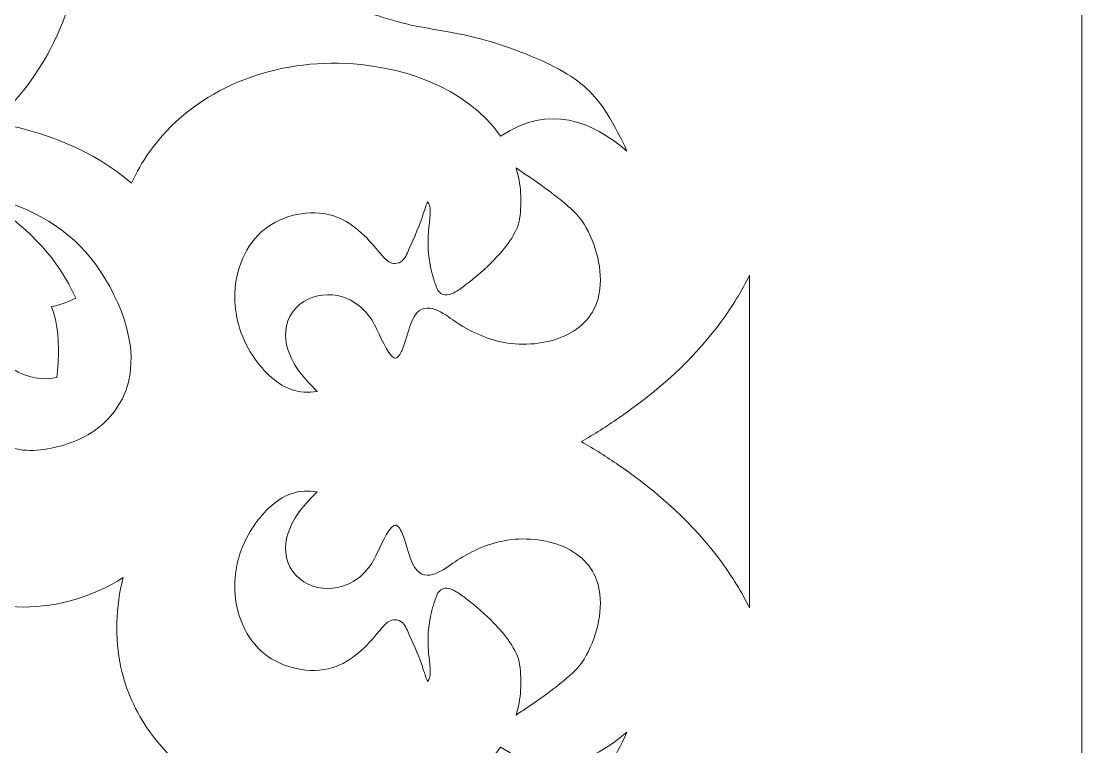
# Model space of a CAD drawing. Header units: centimetres. Extents: x -30.6 to 32.1, y -25.7 to 17.6.
# Drawn here: x -4.272 to 0.208, y -16.37 to -13.302 of the extents above; entities that cross this region are included whole.
import ezdxf

# ---------------------------------------------------------------- set-up
doc = ezdxf.new("R2010")
doc.units = ezdxf.units.CM
doc.header["$MEASUREMENT"] = 0
doc.layers.add('layer 1', color=7, linetype='Continuous')

msp = doc.modelspace()

# ---------------------------------------------------------------- linework, layer by layer
at = {"layer": 'layer 1', "color": 19, "lineweight": 20}
for points, knots in [([(-14.09796, -4.65359), (-14.09796, -4.65359), (-0.48589, -4.65359), (-0.48589, -4.65359), (-0.48589, -4.65359), (-0.10421, -4.65359), (0.20807, -4.96587), (0.20807, -5.34755), (0.20807, -5.34755), (0.20807, -5.34755), (0.20807, -24.95963), (0.20807, -24.95963), (0.20807, -24.95963), (0.20807, -25.34131), (-0.10421, -25.65359), (-0.48589, -25.65359), (-0.48589, -25.65359), (-0.48589, -25.65359), (-14.09796, -25.65359), (-14.09796, -25.65359), (-14.09796, -25.65359), (-14.47964, -25.65359), (-14.79192, -25.34131), (-14.79192, -24.95963), (-14.79192, -24.95963), (-14.79192, -24.95963), (-14.79192, -5.34755), (-14.79192, -5.34755), (-14.79192, -5.34755), (-14.79192, -4.96587), (-14.47964, -4.65359), (-14.09796, -4.65359)], [0, 0, 0, 0, 0.1111111, 0.1111111, 0.1111111, 0.1111111, 0.2222222, 0.2222222, 0.2222222, 0.2222222, 0.3333333, 0.3333333, 0.3333333, 0.3333333, 0.4444444, 0.4444444, 0.4444444, 0.4444444, 0.5555556, 0.5555556, 0.5555556, 0.5555556, 0.6666667, 0.6666667, 0.6666667, 0.6666667, 0.7777778, 0.7777778, 0.7777778, 0.7777778, 1, 1, 1, 1]), ([(-4.06129, -12.84979), (-4.02599, -12.99712), (-4.0391, -13.1514), (-4.09536, -13.30192), (-4.09536, -13.30192), (-4.15508, -13.46169), (-4.26225, -13.61479), (-4.38799, -13.73121), (-4.38799, -13.73121), (-4.17402, -13.76747), (-3.96833, -13.84808), (-3.80567, -13.98705), (-3.80567, -13.98705), (-3.7854, -13.94092), (-3.76025, -13.89667), (-3.73031, -13.85485), (-3.73031, -13.85485), (-3.55144, -13.60481), (-3.25081, -13.47572), (-2.93351, -13.48007), (-2.93351, -13.48007), (-2.67821, -13.48355), (-2.39134, -13.58013), (-2.24745, -13.78827), (-2.24745, -13.78827), (-2.24666, -13.78775), (-2.24586, -13.78721), (-2.24505, -13.78667), (-2.24505, -13.78667), (-2.042, -13.65401), (-1.86279, -13.72346), (-1.71312, -13.85179), (-1.71312, -13.85179), (-1.73815, -13.79746), (-1.76542, -13.74379), (-1.79671, -13.69424), (-1.79671, -13.69424), (-1.85036, -13.60926), (-1.90759, -13.55671), (-1.99859, -13.50687), (-1.99859, -13.50687), (-2.09771, -13.4526), (-2.22218, -13.40676), (-2.33259, -13.37699), (-2.33259, -13.37699), (-2.42405, -13.35237), (-2.51201, -13.3411), (-2.60411, -13.32304), (-2.60411, -13.32304), (-2.65865, -13.31234), (-2.71038, -13.29794), (-2.76277, -13.28052), (-2.76277, -13.28052), (-2.7836, -13.27361), (-2.80406, -13.2665), (-2.81005, -13.24352), (-2.81005, -13.24352), (-2.81565, -13.22204), (-2.80327, -13.20771), (-2.78949, -13.19305), (-2.78949, -13.19305), (-2.75516, -13.1566), (-2.72, -13.12691), (-2.67342, -13.10429), (-2.67342, -13.10429), (-2.62451, -13.08057), (-2.56751, -13.0663), (-2.51356, -13.05463), (-2.51356, -13.05463), (-2.62174, -12.85992), (-3.03963, -12.83604), (-3.22464, -12.91853), (-3.22464, -12.91853), (-3.24923, -12.92947), (-3.27782, -12.94465), (-3.30394, -12.92721), (-3.30394, -12.92721), (-3.32593, -12.91251), (-3.32467, -12.88969), (-3.32357, -12.86765), (-3.32357, -12.86765), (-3.32059, -12.80758), (-3.30743, -12.75484), (-3.28592, -12.70904), (-3.28592, -12.70904), (-3.30956, -12.72983), (-3.33488, -12.74877), (-3.36189, -12.76515), (-3.36189, -12.76515), (-3.61687, -12.90879), (-3.85742, -12.92141), (-4.06129, -12.84979)], [0, 0, 0, 0, 0.0416667, 0.0416667, 0.0416667, 0.0416667, 0.0833333, 0.0833333, 0.0833333, 0.0833333, 0.125, 0.125, 0.125, 0.125, 0.1666667, 0.1666667, 0.1666667, 0.1666667, 0.2083333, 0.2083333, 0.2083333, 0.2083333, 0.25, 0.25, 0.25, 0.25, 0.2916667, 0.2916667, 0.2916667, 0.2916667, 0.3333333, 0.3333333, 0.3333333, 0.3333333, 0.375, 0.375, 0.375, 0.375, 0.4166667, 0.4166667, 0.4166667, 0.4166667, 0.4583333, 0.4583333, 0.4583333, 0.4583333, 0.5, 0.5, 0.5, 0.5, 0.5416667, 0.5416667, 0.5416667, 0.5416667, 0.5833333, 0.5833333, 0.5833333, 0.5833333, 0.625, 0.625, 0.625, 0.625, 0.6666667, 0.6666667, 0.6666667, 0.6666667, 0.7083333, 0.7083333, 0.7083333, 0.7083333, 0.75, 0.75, 0.75, 0.75, 0.7916667, 0.7916667, 0.7916667, 0.7916667, 0.8333333, 0.8333333, 0.8333333, 0.8333333, 0.875, 0.875, 0.875, 0.875, 0.9166667, 0.9166667, 0.9166667, 0.9166667, 1, 1, 1, 1]), ([(-2.18171, -13.92289), (-2.16585, -13.9342), (-2.14929, -13.94507), (-2.13425, -13.95543), (-2.13425, -13.95543), (-2.09617, -13.98161), (-2.05821, -14.00795), (-2.02163, -14.03595), (-2.02163, -14.03595), (-1.97967, -14.06803), (-1.92077, -14.11573), (-1.89418, -14.16019), (-1.89418, -14.16019), (-1.84399, -14.24421), (-1.81293, -14.35644), (-1.83021, -14.45265), (-1.83021, -14.45265), (-1.84424, -14.53077), (-1.89071, -14.59076), (-1.96497, -14.62773), (-1.96497, -14.62773), (-2.03906, -14.66461), (-2.13507, -14.67565), (-2.21752, -14.66333), (-2.21752, -14.66333), (-2.29442, -14.65185), (-2.36677, -14.61913), (-2.43041, -14.57796), (-2.43041, -14.57796), (-2.47502, -14.5491), (-2.54719, -14.48237), (-2.59978, -14.53422), (-2.59978, -14.53422), (-2.63363, -14.56761), (-2.6428, -14.65155), (-2.66454, -14.69661), (-2.66454, -14.69661), (-2.66878, -14.70537), (-2.68347, -14.73428), (-2.69842, -14.72544), (-2.69842, -14.72544), (-2.72276, -14.71109), (-2.76155, -14.62228), (-2.77385, -14.59677), (-2.77385, -14.59677), (-2.80195, -14.53846), (-2.8491, -14.48867), (-2.91529, -14.46809), (-2.91529, -14.46809), (-2.96951, -14.45122), (-3.03007, -14.45731), (-3.07782, -14.48723), (-3.07782, -14.48723), (-3.13033, -14.52011), (-3.15702, -14.57447), (-3.15545, -14.63302), (-3.15545, -14.63302), (-3.15337, -14.71129), (-3.10352, -14.78424), (-3.04881, -14.84024), (-3.04881, -14.84024), (-3.03984, -14.84945), (-3.03106, -14.85863), (-3.02255, -14.86799), (-3.02255, -14.86799), (-3.05932, -14.87269), (-3.09545, -14.87234), (-3.13198, -14.85943), (-3.13198, -14.85943), (-3.19982, -14.83547), (-3.2588, -14.77127), (-3.29536, -14.71471), (-3.29536, -14.71471), (-3.34635, -14.63586), (-3.37417, -14.54379), (-3.36979, -14.45135), (-3.36979, -14.45135), (-3.36518, -14.35443), (-3.32534, -14.24691), (-3.24484, -14.18248), (-3.24484, -14.18248), (-3.1698, -14.12241), (-3.05154, -14.09535), (-2.95698, -14.12421), (-2.95698, -14.12421), (-2.87462, -14.14932), (-2.81271, -14.21491), (-2.76105, -14.27691), (-2.76105, -14.27691), (-2.75269, -14.28697), (-2.74411, -14.29771), (-2.73484, -14.307), (-2.73484, -14.307), (-2.72157, -14.3203), (-2.70528, -14.32955), (-2.68486, -14.32582), (-2.68486, -14.32582), (-2.65913, -14.32114), (-2.64995, -14.30119), (-2.64094, -14.28133), (-2.64094, -14.28133), (-2.61897, -14.2328), (-2.59673, -14.1834), (-2.57888, -14.13343), (-2.57888, -14.13343), (-2.57524, -14.12323), (-2.56379, -14.08494), (-2.55566, -14.06621), (-2.55566, -14.06621), (-2.55171, -14.07052), (-2.5485, -14.07644), (-2.54727, -14.08021), (-2.54727, -14.08021), (-2.539, -14.10523), (-2.55018, -14.16652), (-2.55222, -14.19443), (-2.55222, -14.19443), (-2.55571, -14.24276), (-2.55275, -14.29372), (-2.54308, -14.34134), (-2.54308, -14.34134), (-2.53652, -14.37362), (-2.52675, -14.40329), (-2.51507, -14.43413), (-2.51507, -14.43413), (-2.5133, -14.43878), (-2.5106, -14.44309), (-2.50712, -14.4468), (-2.50712, -14.4468), (-2.48656, -14.46862), (-2.45966, -14.45968), (-2.43833, -14.44716), (-2.43833, -14.44716), (-2.42275, -14.43806), (-2.40756, -14.42711), (-2.39326, -14.41635), (-2.39326, -14.41635), (-2.35154, -14.38497), (-2.31112, -14.34929), (-2.27517, -14.31217), (-2.27517, -14.31217), (-2.23107, -14.26664), (-2.17562, -14.19998), (-2.16661, -14.1375), (-2.16661, -14.1375), (-2.15603, -14.06408), (-2.16065, -13.99181), (-2.18171, -13.92289)], [0, 0, 0, 0, 0.0263158, 0.0263158, 0.0263158, 0.0263158, 0.0526316, 0.0526316, 0.0526316, 0.0526316, 0.0789474, 0.0789474, 0.0789474, 0.0789474, 0.1052632, 0.1052632, 0.1052632, 0.1052632, 0.1315789, 0.1315789, 0.1315789, 0.1315789, 0.1578947, 0.1578947, 0.1578947, 0.1578947, 0.1842105, 0.1842105, 0.1842105, 0.1842105, 0.2105263, 0.2105263, 0.2105263, 0.2105263, 0.2368421, 0.2368421, 0.2368421, 0.2368421, 0.2631579, 0.2631579, 0.2631579, 0.2631579, 0.2894737, 0.2894737, 0.2894737, 0.2894737, 0.3157895, 0.3157895, 0.3157895, 0.3157895, 0.3421053, 0.3421053, 0.3421053, 0.3421053, 0.3684211, 0.3684211, 0.3684211, 0.3684211, 0.3947368, 0.3947368, 0.3947368, 0.3947368, 0.4210526, 0.4210526, 0.4210526, 0.4210526, 0.4473684, 0.4473684, 0.4473684, 0.4473684, 0.4736842, 0.4736842, 0.4736842, 0.4736842, 0.5, 0.5, 0.5, 0.5, 0.5263158, 0.5263158, 0.5263158, 0.5263158, 0.5526316, 0.5526316, 0.5526316, 0.5526316, 0.5789474, 0.5789474, 0.5789474, 0.5789474, 0.6052632, 0.6052632, 0.6052632, 0.6052632, 0.6315789, 0.6315789, 0.6315789, 0.6315789, 0.6578947, 0.6578947, 0.6578947, 0.6578947, 0.6842105, 0.6842105, 0.6842105, 0.6842105, 0.7105263, 0.7105263, 0.7105263, 0.7105263, 0.7368421, 0.7368421, 0.7368421, 0.7368421, 0.7631579, 0.7631579, 0.7631579, 0.7631579, 0.7894737, 0.7894737, 0.7894737, 0.7894737, 0.8157895, 0.8157895, 0.8157895, 0.8157895, 0.8421053, 0.8421053, 0.8421053, 0.8421053, 0.8684211, 0.8684211, 0.8684211, 0.8684211, 0.8947368, 0.8947368, 0.8947368, 0.8947368, 0.9210526, 0.9210526, 0.9210526, 0.9210526, 0.9473684, 0.9473684, 0.9473684, 0.9473684, 1, 1, 1, 1]), ([(-3.84145, -15.65506), (-4.09753, -15.81467), (-4.42465, -15.83392), (-4.69684, -15.63497), (-4.69684, -15.63497), (-4.78335, -15.57173), (-4.85619, -15.4858), (-4.906, -15.38891), (-4.906, -15.38891), (-4.94189, -15.31901), (-4.97384, -15.22558), (-4.96677, -15.14518), (-4.96677, -15.14518), (-4.96128, -15.0828), (-4.9517, -15.01567), (-4.93404, -14.95562), (-4.93404, -14.95562), (-4.92365, -14.92019), (-4.90271, -14.85627), (-4.85742, -14.8596), (-4.85742, -14.8596), (-4.79705, -14.86407), (-4.79479, -14.98494), (-4.79282, -15.02853), (-4.79282, -15.02853), (-4.78822, -15.12939), (-4.73648, -15.21032), (-4.65654, -15.26504), (-4.65654, -15.26504), (-4.62498, -15.28662), (-4.58895, -15.30415), (-4.5525, -15.31461), (-4.5525, -15.31461), (-4.54391, -15.31707), (-4.5309, -15.32025), (-4.51799, -15.32205), (-4.51799, -15.32205), (-4.52599, -15.31406), (-4.53384, -15.30597), (-4.54152, -15.29758), (-4.54152, -15.29758), (-4.57942, -15.25616), (-4.61026, -15.21064), (-4.63465, -15.15934), (-4.63465, -15.15934), (-4.64402, -15.13965), (-4.6499, -15.11859), (-4.65254, -15.09682), (-4.65254, -15.09682), (-4.65674, -15.06202), (-4.65251, -15.02657), (-4.64298, -14.99307), (-4.64298, -14.99307), (-4.62929, -14.94478), (-4.60316, -14.89578), (-4.57068, -14.85829), (-4.57068, -14.85829), (-4.5458, -14.82955), (-4.50229, -14.79144), (-4.46253, -14.81166), (-4.46253, -14.81166), (-4.42602, -14.83024), (-4.42784, -14.87887), (-4.43408, -14.91396), (-4.43408, -14.91396), (-4.4411, -14.95335), (-4.43772, -14.99366), (-4.41799, -15.02871), (-4.41799, -15.02871), (-4.39171, -15.07544), (-4.34356, -15.10065), (-4.29388, -15.11099), (-4.29388, -15.11099), (-4.21749, -15.12687), (-4.13295, -15.11007), (-4.0606, -15.08341), (-4.0606, -15.08341), (-3.98293, -15.05476), (-3.91295, -15.00609), (-3.86613, -14.9347), (-3.86613, -14.9347), (-3.74744, -14.75363), (-3.8301, -14.52417), (-3.93655, -14.36059), (-3.93655, -14.36059), (-4.04041, -14.20107), (-4.19884, -14.10406), (-4.3751, -14.05428), (-4.3751, -14.05428), (-4.40055, -14.04708), (-4.42878, -14.04028), (-4.45813, -14.03445), (-4.45813, -14.03445), (-4.43948, -14.04574), (-4.42143, -14.05717), (-4.40435, -14.06849), (-4.40435, -14.06849), (-4.26494, -14.16078), (-4.13292, -14.28436), (-4.05796, -14.43963), (-4.05796, -14.43963), (-4.05796, -14.43963), (-4.04145, -14.4738), (-4.04145, -14.4738), (-4.04145, -14.4738), (-4.04145, -14.4738), (-4.0754, -14.48865), (-4.0754, -14.48865), (-4.0754, -14.48865), (-4.09541, -14.49744), (-4.12006, -14.50506), (-4.14519, -14.50933), (-4.14519, -14.50933), (-4.14389, -14.51238), (-4.14265, -14.51531), (-4.14158, -14.51814), (-4.14158, -14.51814), (-4.11133, -14.59614), (-4.11186, -14.69791), (-4.11898, -14.78009), (-4.11898, -14.78009), (-4.11898, -14.78009), (-4.12151, -14.80924), (-4.12151, -14.80924), (-4.12151, -14.80924), (-4.12151, -14.80924), (-4.14954, -14.81248), (-4.14954, -14.81248), (-4.14954, -14.81248), (-4.30004, -14.82987), (-4.43076, -14.68245), (-4.52329, -14.54607), (-4.52329, -14.54607), (-4.50684, -14.59451), (-4.50076, -14.64856), (-4.50586, -14.70774), (-4.50586, -14.70774), (-4.50586, -14.70774), (-4.50816, -14.734), (-4.50816, -14.734), (-4.50816, -14.734), (-4.50816, -14.734), (-4.533, -14.73955), (-4.533, -14.73955), (-4.533, -14.73955), (-4.57395, -14.74869), (-4.60421, -14.75662), (-4.64746, -14.75312), (-4.64746, -14.75312), (-4.71769, -14.74744), (-4.77601, -14.71234), (-4.82296, -14.65881), (-4.82296, -14.65881), (-4.85149, -14.62634), (-4.92028, -14.60576), (-4.96024, -14.59753), (-4.96024, -14.59753), (-5.04071, -14.58094), (-5.12738, -14.58247), (-5.20774, -14.5986), (-5.20774, -14.5986), (-5.44539, -14.64632), (-5.61461, -14.81426), (-5.71086, -15.04031), (-5.71086, -15.04031), (-5.78396, -15.21204), (-5.82592, -15.39436), (-5.83164, -15.57989), (-5.83164, -15.57989), (-5.81294, -15.5924), (-5.79427, -15.60591), (-5.77579, -15.62004), (-5.77579, -15.62004), (-5.77684, -15.6116), (-5.77807, -15.60348), (-5.77953, -15.59576), (-5.77953, -15.59576), (-5.78754, -15.55335), (-5.78398, -15.51132), (-5.77013, -15.47061), (-5.77013, -15.47061), (-5.75865, -15.43695), (-5.74079, -15.40596), (-5.71973, -15.37783), (-5.71973, -15.37783), (-5.69221, -15.34098), (-5.65916, -15.30868), (-5.62484, -15.27873), (-5.62484, -15.27873), (-5.60165, -15.25857), (-5.57511, -15.23888), (-5.55328, -15.21765), (-5.55328, -15.21765), (-5.50028, -15.16616), (-5.38553, -15.04705), (-5.35662, -14.98111), (-5.35662, -14.98111), (-5.35662, -14.98111), (-5.33864, -14.94008), (-5.33864, -14.94008), (-5.33864, -14.94008), (-5.33864, -14.94008), (-5.3042, -14.96754), (-5.3042, -14.96754), (-5.3042, -14.96754), (-5.2712, -14.99384), (-5.24313, -15.02554), (-5.2201, -15.06144), (-5.2201, -15.06144), (-5.16392, -15.14919), (-5.14092, -15.25651), (-5.13474, -15.36038), (-5.13474, -15.36038), (-5.12803, -15.47289), (-5.14, -15.58977), (-5.16104, -15.70022), (-5.16104, -15.70022), (-5.1629, -15.70998), (-5.16484, -15.71984), (-5.16687, -15.7298), (-5.16687, -15.7298), (-5.15548, -15.71176), (-5.14639, -15.69295), (-5.14105, -15.67459), (-5.14105, -15.67459), (-5.13342, -15.64858), (-5.1182, -15.62177), (-5.08925, -15.61898), (-5.08925, -15.61898), (-5.03416, -15.61373), (-5.00994, -15.70139), (-5.00029, -15.7432), (-5.00029, -15.7432), (-4.98011, -15.83068), (-4.97719, -15.93012), (-4.98214, -16.01955), (-4.98214, -16.01955), (-4.98949, -16.15224), (-5.03568, -16.22171), (-5.09714, -16.32964), (-5.09714, -16.32964), (-5.09714, -16.32964), (-5.10926, -16.33003), (-5.10926, -16.33003), (-5.10926, -16.33003), (-4.88769, -16.62252), (-4.68991, -16.94511), (-4.53942, -17.27942), (-4.53942, -17.27942), (-4.49846, -17.3704), (-4.46036, -17.46402), (-4.42619, -17.55959), (-4.42619, -17.55959), (-4.15791, -17.27867), (-3.74209, -17.15092), (-3.36189, -17.39458), (-3.36189, -17.39458), (-3.33488, -17.41099), (-3.30956, -17.42991), (-3.28592, -17.45071), (-3.28592, -17.45071), (-3.30743, -17.4049), (-3.32059, -17.35218), (-3.32357, -17.29211), (-3.32357, -17.29211), (-3.32467, -17.27007), (-3.32593, -17.24723), (-3.30394, -17.23255), (-3.30394, -17.23255), (-3.27782, -17.2151), (-3.24923, -17.23027), (-3.22464, -17.24121), (-3.22464, -17.24121), (-3.03963, -17.3237), (-2.62174, -17.29983), (-2.51356, -17.10512), (-2.51356, -17.10512), (-2.56751, -17.09345), (-2.62451, -17.07919), (-2.67342, -17.05545), (-2.67342, -17.05545), (-2.72, -17.03284), (-2.75516, -17.00315), (-2.78949, -16.96671), (-2.78949, -16.96671), (-2.80327, -16.95203), (-2.81565, -16.93771), (-2.81005, -16.91622), (-2.81005, -16.91622), (-2.80406, -16.89324), (-2.7836, -16.88613), (-2.76277, -16.87923), (-2.76277, -16.87923), (-2.71038, -16.86182), (-2.65865, -16.84742), (-2.60411, -16.83671), (-2.60411, -16.83671), (-2.51201, -16.81865), (-2.42405, -16.80738), (-2.33259, -16.78274), (-2.33259, -16.78274), (-2.22218, -16.753), (-2.09771, -16.70714), (-1.99859, -16.65287), (-1.99859, -16.65287), (-1.90759, -16.60305), (-1.85036, -16.55049), (-1.79671, -16.4655), (-1.79671, -16.4655), (-1.76542, -16.41597), (-1.73815, -16.36228), (-1.71312, -16.30796), (-1.71312, -16.30796), (-1.86279, -16.4363), (-2.042, -16.50575), (-2.24505, -16.37308), (-2.24505, -16.37308), (-2.24586, -16.37253), (-2.24666, -16.37201), (-2.24745, -16.37145), (-2.24745, -16.37145), (-2.39134, -16.57961), (-2.67821, -16.6762), (-2.93351, -16.67967), (-2.93351, -16.67967), (-3.25081, -16.68404), (-3.55144, -16.55494), (-3.73031, -16.3049), (-3.73031, -16.3049), (-3.78913, -16.2227), (-3.82948, -16.13121), (-3.85074, -16.03433), (-3.85074, -16.03433), (-3.87851, -15.90782), (-3.87311, -15.7788), (-3.84145, -15.65506)], [0, 0, 0, 0, 0.0117647, 0.0117647, 0.0117647, 0.0117647, 0.0235294, 0.0235294, 0.0235294, 0.0235294, 0.0352941, 0.0352941, 0.0352941, 0.0352941, 0.0470588, 0.0470588, 0.0470588, 0.0470588, 0.0588235, 0.0588235, 0.0588235, 0.0588235, 0.0705882, 0.0705882, 0.0705882, 0.0705882, 0.0823529, 0.0823529, 0.0823529, 0.0823529, 0.0941176, 0.0941176, 0.0941176, 0.0941176, 0.1058824, 0.1058824, 0.1058824, 0.1058824, 0.1176471, 0.1176471, 0.1176471, 0.1176471, 0.1294118, 0.1294118, 0.1294118, 0.1294118, 0.1411765, 0.1411765, 0.1411765, 0.1411765, 0.1529412, 0.1529412, 0.1529412, 0.1529412, 0.1647059, 0.1647059, 0.1647059, 0.1647059, 0.1764706, 0.1764706, 0.1764706, 0.1764706, 0.1882353, 0.1882353, 0.1882353, 0.1882353, 0.2, 0.2, 0.2, 0.2, 0.2117647, 0.2117647, 0.2117647, 0.2117647, 0.2235294, 0.2235294, 0.2235294, 0.2235294, 0.2352941, 0.2352941, 0.2352941, 0.2352941, 0.2470588, 0.2470588, 0.2470588, 0.2470588, 0.2588235, 0.2588235, 0.2588235, 0.2588235, 0.2705882, 0.2705882, 0.2705882, 0.2705882, 0.2823529, 0.2823529, 0.2823529, 0.2823529, 0.2941176, 0.2941176, 0.2941176, 0.2941176, 0.3058824, 0.3058824, 0.3058824, 0.3058824, 0.3176471, 0.3176471, 0.3176471, 0.3176471, 0.3294118, 0.3294118, 0.3294118, 0.3294118, 0.3411765, 0.3411765, 0.3411765, 0.3411765, 0.3529412, 0.3529412, 0.3529412, 0.3529412, 0.3647059, 0.3647059, 0.3647059, 0.3647059, 0.3764706, 0.3764706, 0.3764706, 0.3764706, 0.3882353, 0.3882353, 0.3882353, 0.3882353, 0.4, 0.4, 0.4, 0.4, 0.4117647, 0.4117647, 0.4117647, 0.4117647, 0.4235294, 0.4235294, 0.4235294, 0.4235294, 0.4352941, 0.4352941, 0.4352941, 0.4352941, 0.4470588, 0.4470588, 0.4470588, 0.4470588, 0.4588235, 0.4588235, 0.4588235, 0.4588235, 0.4705882, 0.4705882, 0.4705882, 0.4705882, 0.4823529, 0.4823529, 0.4823529, 0.4823529, 0.4941176, 0.4941176, 0.4941176, 0.4941176, 0.5058824, 0.5058824, 0.5058824, 0.5058824, 0.5176471, 0.5176471, 0.5176471, 0.5176471, 0.5294118, 0.5294118, 0.5294118, 0.5294118, 0.5411765, 0.5411765, 0.5411765, 0.5411765, 0.5529412, 0.5529412, 0.5529412, 0.5529412, 0.5647059, 0.5647059, 0.5647059, 0.5647059, 0.5764706, 0.5764706, 0.5764706, 0.5764706, 0.5882353, 0.5882353, 0.5882353, 0.5882353, 0.6, 0.6, 0.6, 0.6, 0.6117647, 0.6117647, 0.6117647, 0.6117647, 0.6235294, 0.6235294, 0.6235294, 0.6235294, 0.6352941, 0.6352941, 0.6352941, 0.6352941, 0.6470588, 0.6470588, 0.6470588, 0.6470588, 0.6588235, 0.6588235, 0.6588235, 0.6588235, 0.6705882, 0.6705882, 0.6705882, 0.6705882, 0.6823529, 0.6823529, 0.6823529, 0.6823529, 0.6941176, 0.6941176, 0.6941176, 0.6941176, 0.7058824, 0.7058824, 0.7058824, 0.7058824, 0.7176471, 0.7176471, 0.7176471, 0.7176471, 0.7294118, 0.7294118, 0.7294118, 0.7294118, 0.7411765, 0.7411765, 0.7411765, 0.7411765, 0.7529412, 0.7529412, 0.7529412, 0.7529412, 0.7647059, 0.7647059, 0.7647059, 0.7647059, 0.7764706, 0.7764706, 0.7764706, 0.7764706, 0.7882353, 0.7882353, 0.7882353, 0.7882353, 0.8, 0.8, 0.8, 0.8, 0.8117647, 0.8117647, 0.8117647, 0.8117647, 0.8235294, 0.8235294, 0.8235294, 0.8235294, 0.8352941, 0.8352941, 0.8352941, 0.8352941, 0.8470588, 0.8470588, 0.8470588, 0.8470588, 0.8588235, 0.8588235, 0.8588235, 0.8588235, 0.8705882, 0.8705882, 0.8705882, 0.8705882, 0.8823529, 0.8823529, 0.8823529, 0.8823529, 0.8941176, 0.8941176, 0.8941176, 0.8941176, 0.9058824, 0.9058824, 0.9058824, 0.9058824, 0.9176471, 0.9176471, 0.9176471, 0.9176471, 0.9294118, 0.9294118, 0.9294118, 0.9294118, 0.9411765, 0.9411765, 0.9411765, 0.9411765, 0.9529412, 0.9529412, 0.9529412, 0.9529412, 0.9647059, 0.9647059, 0.9647059, 0.9647059, 0.9764706, 0.9764706, 0.9764706, 0.9764706, 1, 1, 1, 1]), ([(-1.19531, -15.78336), (-1.22879, -15.71645), (-1.26816, -15.65162), (-1.31427, -15.58854), (-1.31427, -15.58854), (-1.432, -15.42747), (-1.58077, -15.29458), (-1.74832, -15.17949), (-1.74832, -15.17949), (-1.79863, -15.1449), (-1.8513, -15.11142), (-1.9058, -15.07987), (-1.9058, -15.07987), (-1.8513, -15.04834), (-1.79863, -15.01484), (-1.74832, -14.98028), (-1.74832, -14.98028), (-1.58077, -14.86517), (-1.432, -14.73227), (-1.31427, -14.5712), (-1.31427, -14.5712), (-1.26816, -14.50812), (-1.22879, -14.44329), (-1.19531, -14.37638), (-1.19531, -14.37638), (-1.19531, -14.37638), (-1.19531, -15.78336), (-1.19531, -15.78336)], [0, 0, 0, 0, 0.125, 0.125, 0.125, 0.125, 0.25, 0.25, 0.25, 0.25, 0.375, 0.375, 0.375, 0.375, 0.5, 0.5, 0.5, 0.5, 0.625, 0.625, 0.625, 0.625, 0.75, 0.75, 0.75, 0.75, 1, 1, 1, 1]), ([(-2.18171, -16.23684), (-2.16585, -16.22556), (-2.14929, -16.21468), (-2.13425, -16.2043), (-2.13425, -16.2043), (-2.09617, -16.17814), (-2.05821, -16.15181), (-2.02163, -16.12379), (-2.02163, -16.12379), (-1.97967, -16.09171), (-1.92077, -16.04402), (-1.89418, -15.99956), (-1.89418, -15.99956), (-1.84399, -15.91554), (-1.81293, -15.8033), (-1.83021, -15.70709), (-1.83021, -15.70709), (-1.84424, -15.62899), (-1.89071, -15.56897), (-1.96497, -15.53202), (-1.96497, -15.53202), (-2.03906, -15.49514), (-2.13507, -15.4841), (-2.21752, -15.4964), (-2.21752, -15.4964), (-2.29442, -15.50788), (-2.36677, -15.54061), (-2.43041, -15.58179), (-2.43041, -15.58179), (-2.47502, -15.61065), (-2.54719, -15.67738), (-2.59978, -15.62553), (-2.59978, -15.62553), (-2.63363, -15.59212), (-2.6428, -15.5082), (-2.66454, -15.46313), (-2.66454, -15.46313), (-2.66878, -15.45439), (-2.68347, -15.42548), (-2.69842, -15.43431), (-2.69842, -15.43431), (-2.72276, -15.44867), (-2.76155, -15.53745), (-2.77385, -15.56296), (-2.77385, -15.56296), (-2.80195, -15.62128), (-2.8491, -15.67108), (-2.91529, -15.69166), (-2.91529, -15.69166), (-2.96951, -15.70852), (-3.03007, -15.70242), (-3.07782, -15.67252), (-3.07782, -15.67252), (-3.13033, -15.63963), (-3.15702, -15.58528), (-3.15545, -15.52672), (-3.15545, -15.52672), (-3.15337, -15.44846), (-3.10352, -15.3755), (-3.04881, -15.31949), (-3.04881, -15.31949), (-3.03984, -15.31029), (-3.03106, -15.30111), (-3.02255, -15.29176), (-3.02255, -15.29176), (-3.05932, -15.28707), (-3.09545, -15.2874), (-3.13198, -15.30031), (-3.13198, -15.30031), (-3.19982, -15.32428), (-3.2588, -15.38847), (-3.29536, -15.44503), (-3.29536, -15.44503), (-3.34635, -15.52389), (-3.37417, -15.61597), (-3.36979, -15.70839), (-3.36979, -15.70839), (-3.36518, -15.80531), (-3.32534, -15.91284), (-3.24484, -15.97727), (-3.24484, -15.97727), (-3.1698, -16.03734), (-3.05154, -16.06439), (-2.95698, -16.03554), (-2.95698, -16.03554), (-2.87462, -16.01042), (-2.81271, -15.94483), (-2.76105, -15.88284), (-2.76105, -15.88284), (-2.75269, -15.87279), (-2.74411, -15.86204), (-2.73484, -15.85275), (-2.73484, -15.85275), (-2.72157, -15.83943), (-2.70528, -15.83018), (-2.68486, -15.83392), (-2.68486, -15.83392), (-2.65913, -15.8386), (-2.64995, -15.85856), (-2.64094, -15.87844), (-2.64094, -15.87844), (-2.61897, -15.92695), (-2.59673, -15.97635), (-2.57888, -16.02632), (-2.57888, -16.02632), (-2.57524, -16.03653), (-2.56379, -16.07481), (-2.55566, -16.09355), (-2.55566, -16.09355), (-2.55171, -16.08921), (-2.5485, -16.0833), (-2.54727, -16.07956), (-2.54727, -16.07956), (-2.539, -16.05451), (-2.55018, -15.99324), (-2.55222, -15.96534), (-2.55222, -15.96534), (-2.55571, -15.91698), (-2.55275, -15.86601), (-2.54308, -15.8184), (-2.54308, -15.8184), (-2.53652, -15.78612), (-2.52675, -15.75645), (-2.51507, -15.72562), (-2.51507, -15.72562), (-2.5133, -15.72096), (-2.5106, -15.71666), (-2.50712, -15.71294), (-2.50712, -15.71294), (-2.48656, -15.69113), (-2.45966, -15.70007), (-2.43833, -15.71259), (-2.43833, -15.71259), (-2.42275, -15.7217), (-2.40756, -15.73263), (-2.39326, -15.74338), (-2.39326, -15.74338), (-2.35154, -15.77479), (-2.31112, -15.81045), (-2.27517, -15.84756), (-2.27517, -15.84756), (-2.23107, -15.8931), (-2.17562, -15.95977), (-2.16661, -16.02226), (-2.16661, -16.02226), (-2.15603, -16.09567), (-2.16065, -16.16795), (-2.18171, -16.23684)], [0, 0, 0, 0, 0.0263158, 0.0263158, 0.0263158, 0.0263158, 0.0526316, 0.0526316, 0.0526316, 0.0526316, 0.0789474, 0.0789474, 0.0789474, 0.0789474, 0.1052632, 0.1052632, 0.1052632, 0.1052632, 0.1315789, 0.1315789, 0.1315789, 0.1315789, 0.1578947, 0.1578947, 0.1578947, 0.1578947, 0.1842105, 0.1842105, 0.1842105, 0.1842105, 0.2105263, 0.2105263, 0.2105263, 0.2105263, 0.2368421, 0.2368421, 0.2368421, 0.2368421, 0.2631579, 0.2631579, 0.2631579, 0.2631579, 0.2894737, 0.2894737, 0.2894737, 0.2894737, 0.3157895, 0.3157895, 0.3157895, 0.3157895, 0.3421053, 0.3421053, 0.3421053, 0.3421053, 0.3684211, 0.3684211, 0.3684211, 0.3684211, 0.3947368, 0.3947368, 0.3947368, 0.3947368, 0.4210526, 0.4210526, 0.4210526, 0.4210526, 0.4473684, 0.4473684, 0.4473684, 0.4473684, 0.4736842, 0.4736842, 0.4736842, 0.4736842, 0.5, 0.5, 0.5, 0.5, 0.5263158, 0.5263158, 0.5263158, 0.5263158, 0.5526316, 0.5526316, 0.5526316, 0.5526316, 0.5789474, 0.5789474, 0.5789474, 0.5789474, 0.6052632, 0.6052632, 0.6052632, 0.6052632, 0.6315789, 0.6315789, 0.6315789, 0.6315789, 0.6578947, 0.6578947, 0.6578947, 0.6578947, 0.6842105, 0.6842105, 0.6842105, 0.6842105, 0.7105263, 0.7105263, 0.7105263, 0.7105263, 0.7368421, 0.7368421, 0.7368421, 0.7368421, 0.7631579, 0.7631579, 0.7631579, 0.7631579, 0.7894737, 0.7894737, 0.7894737, 0.7894737, 0.8157895, 0.8157895, 0.8157895, 0.8157895, 0.8421053, 0.8421053, 0.8421053, 0.8421053, 0.8684211, 0.8684211, 0.8684211, 0.8684211, 0.8947368, 0.8947368, 0.8947368, 0.8947368, 0.9210526, 0.9210526, 0.9210526, 0.9210526, 0.9473684, 0.9473684, 0.9473684, 0.9473684, 1, 1, 1, 1])]:
    msp.add_open_spline(points, degree=3, knots=knots, dxfattribs=at)

doc.saveas('drawing.dxf')
